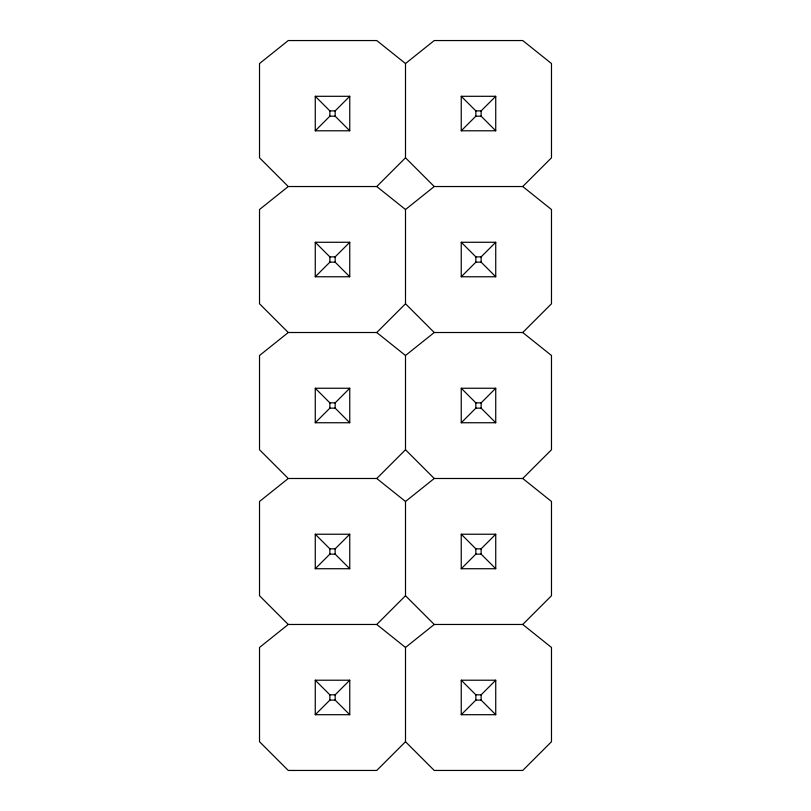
<?xml version="1.0" encoding="UTF-8"?>
<svg xmlns="http://www.w3.org/2000/svg" width="811" height="811" viewBox="0 0 811 811"><rect width="100%" height="100%" fill="white"/><g stroke="black" fill="none" stroke-linecap="round" stroke-linejoin="round"><path stroke-width="1.22" d="M315.266 130.784L329.864 116.186L335.156 116.186L349.754 130.784L315.266 130.784L315.266 96.296L349.754 96.296L349.754 130.784M315.266 96.296L329.864 110.894L335.156 110.894L349.754 96.296M288.26 332.51L259.52 303.77L259.52 209.522L288.26 186.53L376.76 186.53L405.5 157.79L405.5 63.542L434.24 40.55L522.74 40.55L551.48 63.542L551.48 157.79L522.74 186.53L434.24 186.53L405.5 209.522L405.5 303.77L376.76 332.51L288.26 332.51L259.52 355.502L259.52 449.75L288.26 478.49L376.76 478.49L405.5 501.482L405.5 595.73L434.24 624.47L522.74 624.47L551.48 647.462L551.48 741.71L522.74 770.45L434.24 770.45L405.5 741.71L405.5 647.462L434.24 624.47M315.266 276.764L329.864 262.166L335.156 262.166L349.754 276.764L349.754 242.276L315.266 242.276L315.266 276.764L349.754 276.764M315.266 242.276L329.864 256.874L335.156 256.874L349.754 242.276M461.246 130.784L475.844 116.186L475.844 110.894L461.246 96.296L495.734 96.296L495.734 130.784L461.246 130.784L461.246 96.296M475.844 110.894L481.136 110.894L495.734 96.296M315.266 422.744L329.864 408.146L335.156 408.146L349.754 422.744L315.266 422.744L315.266 388.256L349.754 388.256L349.754 422.744M315.266 388.256L329.864 402.854L335.156 402.854L349.754 388.256M461.246 276.764L475.844 262.166L481.136 262.166L495.734 276.764L461.246 276.764L461.246 242.276L495.734 242.276L495.734 276.764M461.246 242.276L475.844 256.874L481.136 256.874L495.734 242.276M376.76 478.49L405.5 449.75L405.5 355.502L434.24 332.51L522.74 332.51L551.48 355.502L551.48 449.75L522.74 478.49L434.24 478.49L405.5 501.482M522.74 332.51L551.48 303.77L551.48 209.522L522.74 186.53M315.266 568.724L329.864 554.126L335.156 554.126L349.754 568.724L349.754 534.236L315.266 534.236L315.266 568.724L349.754 568.724M315.266 534.236L329.864 548.834L335.156 548.834L349.754 534.236M461.246 422.744L475.844 408.146L475.844 402.854L461.246 388.256L495.734 388.256L495.734 422.744L461.246 422.744L461.246 388.256M475.844 402.854L481.136 402.854L495.734 388.256M405.5 741.71L376.76 770.45L288.26 770.45L259.52 741.71L259.52 647.462L288.26 624.47L376.76 624.47L405.5 595.73M315.266 714.704L329.864 700.106L335.156 700.106L349.754 714.704L349.754 680.216L315.266 680.216L315.266 714.704L349.754 714.704M315.266 680.216L329.864 694.814L335.156 694.814L349.754 680.216M461.246 568.724L475.844 554.126L481.136 554.126L495.734 568.724L495.734 534.236L461.246 534.236L461.246 568.724L495.734 568.724M461.246 534.236L475.844 548.834L481.136 548.834L495.734 534.236M522.74 624.47L551.48 595.73L551.48 501.482L522.74 478.49M461.246 714.704L475.844 700.106L475.844 694.814L461.246 680.216L461.246 714.704L495.734 714.704L495.734 680.216L461.246 680.216M495.734 714.704L481.136 700.106L481.136 694.814L495.734 680.216M288.26 478.49L259.52 501.482L259.52 595.73L288.26 624.47M475.844 116.186L481.136 116.186L495.734 130.784M475.844 408.146L481.136 408.146L495.734 422.744M475.844 694.814L481.136 694.814M475.844 700.106L481.136 700.106M405.5 63.542L376.76 40.55L288.26 40.55L259.52 63.542L259.52 157.79L288.26 186.53M376.76 186.53L405.5 209.522M376.76 332.51L405.5 355.502M376.76 624.47L405.5 647.462M405.5 157.79L434.24 186.53M405.5 303.77L434.24 332.51M405.5 449.75L434.24 478.49M481.136 110.894L481.136 116.186M481.136 256.874L481.136 262.166M481.136 402.854L481.136 408.146M481.136 548.834L481.136 554.126M475.844 256.874L475.844 262.166M475.844 548.834L475.844 554.126M335.156 110.894L335.156 116.186M335.156 256.874L335.156 262.166M335.156 402.854L335.156 408.146M335.156 548.834L335.156 554.126M335.156 694.814L335.156 700.106M329.864 110.894L329.864 116.186M329.864 256.874L329.864 262.166M329.864 402.854L329.864 408.146M329.864 548.834L329.864 554.126M329.864 694.814L329.864 700.106"/></g></svg>
